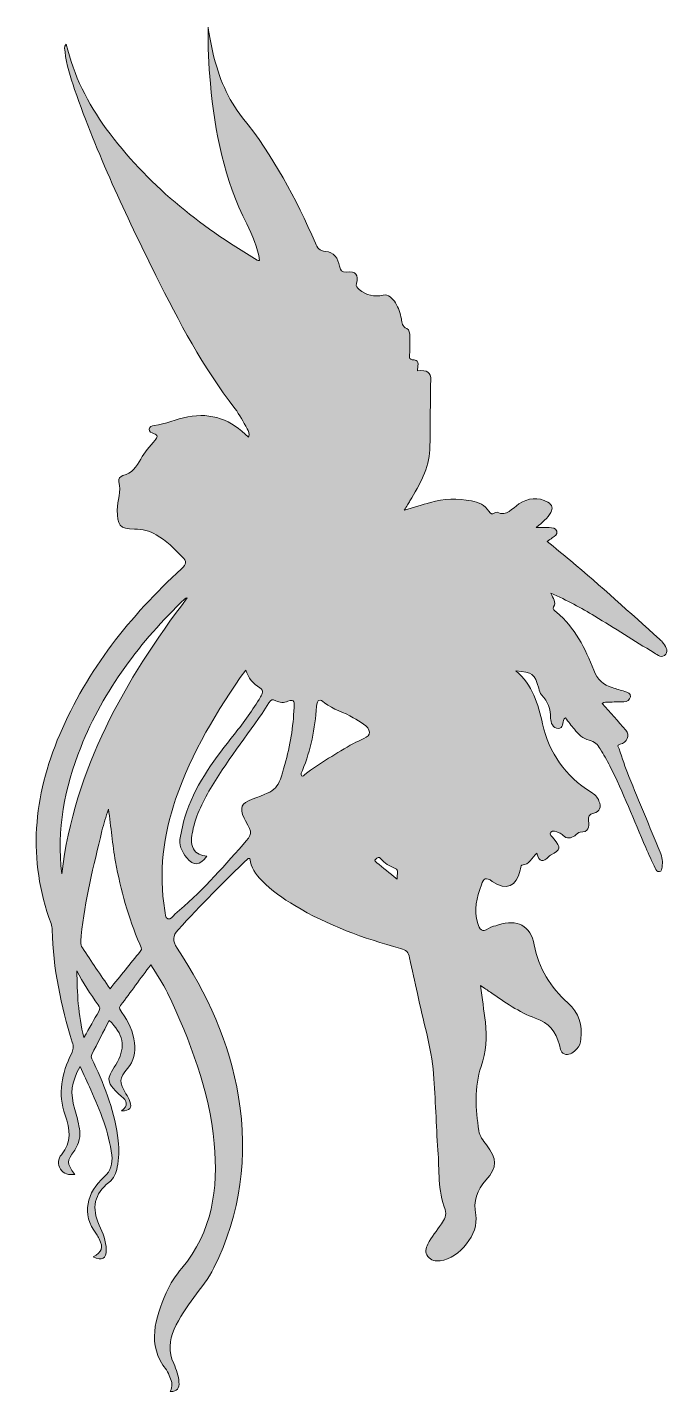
# Model space of a CAD drawing. Header units: inches. Extents: x 13 to 3566, y -2567 to -26.
# Drawn here: x 1698.2 to 1919.3, y -1525.1 to -1055 of the extents above; entities that cross this region are included whole.
import ezdxf

# ---------------------------------------------------------------- set-up
doc = ezdxf.new("R2010")
doc.units = ezdxf.units.IN
doc.header["$MEASUREMENT"] = 0
doc.layers.add('Layer 1', color=7, linetype='Continuous')

# ---------------------------------------------------------------- blocks, each defined once
blk = doc.blocks.new('block 18')
at = {"layer": 'Layer 1', "true_color": 0xffffff}
h = blk.add_hatch(color=7, dxfattribs=at)
h.dxf.hatch_style = 2
edge = h.paths.add_edge_path()
edge.add_spline(control_points=[(1720.92, -1478.66), (1724.12, -1476.87), (1724.54, -1475.57), (1723.03, -1472.47), (1722.75, -1471.88), (1722.45, -1471.28), (1722.06, -1470.77), (1716.68, -1463.82), (1718.85, -1456.45), (1724.76, -1451.1), (1727.18, -1448.91), (1727.7, -1446.53), (1727.36, -1443.62), (1726.44, -1435.62), (1723.27, -1428.34), (1720.13, -1421.06), (1719, -1418.41), (1717.7, -1415.84), (1716.42, -1413.1), (1713.3, -1418.96), (1712.98, -1421.86), (1714.63, -1427.86), (1715.23, -1430.02), (1715.81, -1432.18), (1716.22, -1434.38), (1716.71, -1437.05), (1716.17, -1439.57), (1714.6, -1441.84), (1711.72, -1446), (1711.72, -1446.01), (1714.6, -1450.27), (1712.57, -1450.44), (1710.8, -1450.18), (1709.66, -1448.43), (1708.55, -1446.73), (1708.85, -1444.84), (1710.01, -1443.44), (1713.6, -1439.11), (1713.05, -1434.63), (1711.29, -1429.78), (1708.64, -1422.46), (1710.15, -1415.42), (1713.45, -1408.67), (1714.12, -1407.29), (1714.22, -1406.17), (1713.77, -1404.72), (1709.85, -1392.1), (1707.13, -1379.27), (1706.87, -1365.99), (1706.85, -1365.27), (1706.71, -1364.51), (1706.45, -1363.82), (1698.24, -1341.68), (1700.35, -1319.97), (1709.43, -1298.67), (1718.93, -1276.37), (1733.66, -1257.84), (1751.41, -1241.59), (1753.16, -1239.99), (1753.33, -1239.03), (1751.68, -1237.41), (1748.88, -1234.66), (1746.17, -1231.83), (1742.71, -1229.87), (1740.39, -1228.56), (1737.94, -1227.85), (1735.24, -1227.88), (1730.06, -1227.94), (1729.26, -1226.44), (1729.25, -1221.32), (1729.25, -1218.04), (1730.72, -1214.89), (1729.84, -1211.59), (1729.55, -1210.51), (1730.26, -1209.75), (1731.23, -1209.48), (1734.29, -1208.63), (1735.89, -1206.46), (1737.33, -1203.77), (1738.6, -1201.42), (1740.51, -1199.4), (1742.23, -1197.31), (1743.11, -1196.24), (1743.45, -1195.5), (1741.79, -1194.97), (1741.07, -1194.74), (1740.27, -1194.34), (1740.3, -1193.49), (1740.33, -1192.6), (1741.27, -1192.33), (1741.95, -1192.24), (1745.96, -1191.75), (1749.62, -1189.97), (1753.55, -1189.22), (1761.75, -1187.64), (1768.62, -1190.21), (1774.47, -1196.25), (1775.08, -1195), (1774.49, -1194.09), (1774.04, -1193.29), (1772.7, -1190.94), (1771.47, -1188.49), (1769.82, -1186.37), (1758.82, -1172.2), (1750.52, -1156.44), (1742.57, -1140.48), (1732.16, -1119.6), (1722.24, -1098.5), (1714.56, -1076.43), (1713.09, -1072.2), (1711.69, -1067.94), (1711.25, -1063.44), (1711.18, -1062.66), (1710.76, -1061.82), (1711.66, -1060.85), (1714.27, -1071.64), (1719.08, -1081.22), (1725.49, -1089.98), (1739.41, -1108.98), (1757.39, -1123.35), (1777.52, -1135.24), (1777.66, -1135.32), (1777.87, -1135.29), (1778.34, -1135.36), (1777.55, -1130.84), (1775.92, -1126.69), (1773.9, -1122.77), (1766.07, -1107.55), (1762.94, -1091.13), (1761.34, -1074.32), (1760.73, -1067.91), (1760.53, -1061.47), (1760.54, -1055), (1761.14, -1058.07), (1761.65, -1061.16), (1762.35, -1064.21), (1764.21, -1072.22), (1767.31, -1079.72), (1772.47, -1086.15), (1783.03, -1099.29), (1790.84, -1114), (1797.56, -1129.34), (1798.27, -1130.97), (1798.89, -1132.07), (1801.03, -1132.22), (1803.88, -1132.42), (1805.38, -1134.66), (1805.9, -1137.29), (1806.21, -1138.84), (1806.57, -1139.48), (1808.35, -1139.34), (1811.58, -1139.09), (1812.37, -1140.1), (1811.72, -1143.3), (1811.49, -1144.39), (1811.86, -1144.59), (1812.67, -1145.29), (1815.17, -1147.44), (1817.69, -1147.95), (1820.89, -1147.28), (1822.69, -1146.91), (1824.13, -1148.43), (1825.17, -1149.97), (1826.28, -1151.64), (1826.84, -1153.52), (1827.19, -1155.45), (1827.44, -1156.8), (1827.41, -1158.09), (1829.07, -1158.79), (1829.95, -1159.17), (1830.07, -1160.54), (1830.1, -1161.57), (1830.14, -1163.43), (1830.11, -1165.3), (1830.05, -1167.16), (1830.01, -1168.37), (1829.35, -1169.46), (1831.63, -1169.63), (1833.64, -1169.78), (1832.68, -1171.98), (1832.75, -1173.35), (1836.11, -1173.05), (1837.41, -1173.69), (1837.32, -1176.69), (1837.06, -1184.64), (1837.24, -1192.6), (1836.97, -1200.53), (1836.75, -1206.96), (1833.44, -1212.64), (1830.15, -1218.11), (1829.59, -1219.04), (1829.02, -1219.97), (1828.17, -1221.37), (1831.52, -1220.39), (1834.34, -1219.53), (1837.18, -1218.72), (1841.84, -1217.4), (1846.55, -1217.29), (1851.31, -1218.2), (1853.79, -1218.68), (1855.99, -1219.49), (1857.36, -1221.77), (1857.86, -1222.61), (1858.43, -1223.02), (1859.36, -1222.34), (1859.57, -1222.18), (1859.95, -1222.02), (1860.15, -1222.11), (1863.62, -1223.63), (1865.36, -1220.71), (1867.7, -1219.24), (1870.9, -1217.23), (1874.21, -1216.6), (1877.72, -1218.66), (1879.27, -1219.58), (1879.43, -1220.67), (1878.68, -1222.15), (1877.63, -1224.2), (1875.78, -1225.49), (1873.68, -1227.37), (1875.49, -1227.37), (1876.82, -1227.34), (1878.14, -1227.39), (1879.17, -1227.42), (1880.4, -1227.49), (1880.78, -1228.58), (1881.19, -1229.79), (1879.97, -1230.31), (1879.21, -1230.93), (1878.7, -1231.34), (1878.14, -1231.67), (1877.44, -1232.16), (1880.18, -1234.39), (1882.86, -1236.52), (1885.48, -1238.73), (1895.89, -1247.53), (1906, -1256.67), (1916.11, -1265.82), (1916.45, -1266.13), (1916.86, -1266.4), (1917.13, -1266.77), (1918.06, -1268.06), (1919.33, -1269.63), (1918.29, -1271.04), (1917.16, -1272.56), (1915.47, -1271.25), (1914.3, -1270.54), (1907.44, -1266.38), (1900.69, -1262.05), (1893.83, -1257.89), (1889.14, -1255.05), (1884.33, -1252.42), (1878.74, -1250), (1879.45, -1251.82), (1880.69, -1253.07), (1879.61, -1254.71), (1879.15, -1255.41), (1880.08, -1256.07), (1880.62, -1256.51), (1887.11, -1261.78), (1890.47, -1269.11), (1893.5, -1276.54), (1894.8, -1279.73), (1896.77, -1281.57), (1899.88, -1282.51), (1901.31, -1282.94), (1902.74, -1283.38), (1904.15, -1283.85), (1905.1, -1284.16), (1906.39, -1284.36), (1906.13, -1285.72), (1905.92, -1286.77), (1904.94, -1287.38), (1903.82, -1287.42), (1902.05, -1287.49), (1900.27, -1287.44), (1898.5, -1287.49), (1897.88, -1287.51), (1897.2, -1287.25), (1896.42, -1288), (1899.13, -1291.04), (1901.87, -1294.05), (1904.54, -1297.12), (1906.03, -1298.83), (1904.94, -1301.66), (1902.64, -1302.04), (1901.19, -1302.28), (1902.04, -1303.11), (1902.2, -1303.6), (1903.28, -1306.78), (1904.32, -1309.97), (1905.58, -1313.08), (1909.13, -1321.8), (1912.74, -1330.5), (1916.42, -1339.18), (1917.14, -1340.9), (1917.31, -1342.57), (1917.03, -1344.36), (1916.93, -1344.99), (1916.9, -1345.78), (1916.12, -1345.9), (1915.37, -1346.03), (1914.97, -1345.31), (1914.7, -1344.75), (1913.57, -1342.4), (1912.44, -1340.04), (1911.42, -1337.64), (1907.38, -1328.21), (1903.61, -1318.67), (1899.02, -1309.48), (1898.02, -1307.48), (1896.87, -1305.55), (1895.73, -1303.63), (1894.86, -1302.16), (1893.78, -1301.07), (1891.92, -1300.65), (1889.77, -1300.16), (1888.23, -1298.52), (1886.83, -1296.88), (1885.74, -1295.61), (1884.76, -1294.25), (1883.74, -1292.93), (1883.52, -1293.09), (1883.33, -1293.17), (1883.27, -1293.3), (1882.74, -1294.52), (1882.94, -1296.6), (1881.26, -1296.6), (1879.43, -1296.61), (1878.64, -1294.49), (1878.63, -1293.1), (1878.6, -1289.92), (1877.8, -1287.28), (1875.47, -1285.05), (1874.93, -1284.53), (1874.79, -1283.54), (1874.55, -1282.74), (1873.01, -1277.71), (1872.48, -1277.28), (1866.62, -1276.67), (1872.4, -1281.61), (1874.27, -1288.11), (1875.84, -1294.99), (1878.14, -1305.02), (1883.66, -1313.08), (1892.58, -1318.53), (1893.84, -1319.3), (1894.74, -1320.23), (1895.3, -1321.58), (1896.17, -1323.64), (1895.57, -1325.24), (1893.48, -1325.73), (1891.75, -1326.13), (1891.52, -1326.86), (1891.71, -1328.4), (1891.96, -1330.5), (1891.74, -1332.4), (1888.78, -1332.3), (1888.19, -1332.28), (1887.59, -1333.11), (1886.97, -1333.52), (1885.6, -1334.44), (1884.25, -1334.7), (1882.9, -1333.44), (1882.5, -1333.07), (1882.03, -1332.72), (1881.53, -1332.52), (1880.59, -1332.14), (1879.36, -1331.45), (1878.66, -1332.28), (1877.95, -1333.13), (1879.19, -1333.88), (1879.71, -1334.57), (1882.29, -1337.93), (1882.27, -1338.13), (1878.63, -1340.2), (1878.39, -1340.34), (1878.17, -1340.53), (1877.99, -1340.73), (1876.1, -1342.88), (1874.7, -1342.65), (1873.88, -1339.55), (1872.12, -1341.12), (1871.34, -1343.51), (1868.75, -1343.67), (1868.17, -1343.71), (1868.33, -1344.81), (1868.17, -1345.42), (1866.72, -1351.15), (1863.45, -1352.59), (1858.52, -1349.27), (1856.28, -1347.76), (1855.59, -1348.16), (1854.78, -1350.47), (1853.24, -1354.84), (1851.88, -1359.17), (1853.52, -1363.81), (1854.18, -1365.65), (1854.91, -1367.1), (1857.25, -1365.45), (1858.19, -1364.78), (1859.52, -1364.66), (1860.67, -1364.28), (1867.1, -1362.11), (1871.7, -1364.49), (1872.98, -1371.15), (1874.53, -1379.22), (1878.59, -1385.76), (1884.55, -1391.1), (1888.45, -1394.6), (1889.63, -1398.72), (1889.05, -1403.66), (1888.9, -1404.91), (1888.57, -1406.07), (1887.67, -1406.95), (1886.61, -1408.01), (1885.45, -1409.15), (1883.82, -1408.88), (1882.12, -1408.59), (1881.95, -1406.96), (1881.63, -1405.63), (1880.54, -1401.03), (1878.1, -1397.98), (1873.35, -1396.37), (1867.68, -1394.45), (1862.83, -1390.78), (1857.87, -1387.45), (1856.87, -1386.78), (1855.88, -1386.11), (1854.45, -1385.15), (1855.06, -1389.65), (1855.63, -1393.72), (1856.14, -1397.79), (1856.78, -1402.97), (1856.29, -1408.04), (1854.68, -1413), (1852.31, -1420.31), (1852.75, -1427.74), (1853.88, -1435.17), (1854.17, -1437.06), (1855.32, -1438.56), (1856.49, -1440.05), (1860.26, -1444.88), (1860.28, -1447.65), (1856.35, -1452.18), (1853.29, -1455.71), (1851.9, -1459.43), (1852.81, -1464.25), (1854.02, -1470.69), (1847.23, -1479.12), (1840.61, -1479.99), (1838.93, -1480.21), (1837.4, -1479.87), (1836.32, -1478.51), (1835.23, -1477.15), (1835.67, -1475.68), (1836.33, -1474.29), (1837.53, -1471.73), (1839.42, -1469.63), (1840.98, -1467.31), (1842, -1465.81), (1842.97, -1464.18), (1842.25, -1462.36), (1839.66, -1455.74), (1840.29, -1448.74), (1839.78, -1441.9), (1839.12, -1433.15), (1838.97, -1424.36), (1838.29, -1415.62), (1837.55, -1406.19), (1834.53, -1397.18), (1832.71, -1387.94), (1831.9, -1383.83), (1830.8, -1379.76), (1830.04, -1375.64), (1829.68, -1373.69), (1828.74, -1372.92), (1826.89, -1372.41), (1814.17, -1368.92), (1801.84, -1364.41), (1790.45, -1357.63), (1786.35, -1355.19), (1782.44, -1352.47), (1779.11, -1349.02), (1777.01, -1346.85), (1775.26, -1344.48), (1774.97, -1341.39), (1774.69, -1341.39), (1774.45, -1341.31), (1774.36, -1341.4), (1766.06, -1349.33), (1757.93, -1357.44), (1750.25, -1365.98), (1748.32, -1368.13), (1748.22, -1369.7), (1749.88, -1372.23), (1760.2, -1387.97), (1768.03, -1404.82), (1771.08, -1423.57), (1774.42, -1444.06), (1771.78, -1463.73), (1762.56, -1482.43), (1760.73, -1486.14), (1758.09, -1489.3), (1755.67, -1492.61), (1753.13, -1496.08), (1750.61, -1499.55), (1748.89, -1503.53), (1747.18, -1507.47), (1746.8, -1511.39), (1748.7, -1515.43), (1749.65, -1517.44), (1750.39, -1519.59), (1750.53, -1521.85), (1750.66, -1523.8), (1750, -1525.1), (1747.52, -1525), (1748.48, -1523.24), (1748.12, -1521.67), (1747.41, -1520.14), (1747.02, -1519.29), (1746.75, -1518.34), (1746.19, -1517.62), (1739.28, -1508.75), (1742.36, -1499.86), (1746.13, -1491), (1747.45, -1487.9), (1749.41, -1485.11), (1751.55, -1482.53), (1762.01, -1469.93), (1764.11, -1455.2), (1762.67, -1439.56), (1760.97, -1421.16), (1754.38, -1404.23), (1746.62, -1387.7), (1745.09, -1384.44), (1742.91, -1381.48), (1740.8, -1378), (1737.25, -1382.79), (1733.86, -1387.41), (1730.41, -1391.99), (1729.59, -1393.06), (1730.36, -1393.68), (1730.86, -1394.42), (1733.03, -1397.62), (1734.78, -1401.01), (1735.24, -1404.9), (1735.62, -1408.17), (1735.08, -1411.15), (1732.79, -1413.76), (1729.87, -1417.09), (1729.89, -1418.53), (1732.24, -1422.42), (1732.77, -1423.29), (1733.29, -1424.2), (1733.62, -1425.16), (1734.39, -1427.42), (1733.76, -1428.17), (1730.71, -1428.38), (1733.47, -1426.51), (1732.34, -1424.74), (1730.77, -1423.36), (1724.13, -1417.49), (1726.2, -1417.1), (1729.33, -1411.44), (1732.18, -1406.29), (1731.33, -1401.69), (1726.48, -1397.2), (1724.45, -1401.15), (1722.45, -1405.02), (1720.48, -1408.9), (1719.92, -1410.01), (1720.73, -1410.88), (1721.15, -1411.77), (1725.17, -1420.34), (1728.55, -1429.09), (1729.6, -1438.6), (1729.94, -1441.69), (1729.89, -1444.76), (1729.24, -1447.79), (1728.81, -1449.79), (1728.2, -1451.65), (1726.37, -1453.03), (1721.42, -1456.75), (1720.28, -1461.97), (1723.04, -1467.68), (1724.35, -1470.4), (1725.44, -1473.17), (1725.46, -1476.22), (1725.49, -1479.29), (1724.11, -1480.06), (1720.92, -1478.66)], knot_values=[0, 0, 0, 0, 1, 1, 1, 2, 2, 2, 3, 3, 3, 4, 4, 4, 5, 5, 5, 6, 6, 6, 7, 7, 7, 8, 8, 8, 9, 9, 9, 10, 10, 10, 11, 11, 11, 12, 12, 12, 13, 13, 13, 14, 14, 14, 15, 15, 15, 16, 16, 16, 17, 17, 17, 18, 18, 18, 19, 19, 19, 20, 20, 20, 21, 21, 21, 22, 22, 22, 23, 23, 23, 24, 24, 24, 25, 25, 25, 26, 26, 26, 27, 27, 27, 28, 28, 28, 29, 29, 29, 30, 30, 30, 31, 31, 31, 32, 32, 32, 33, 33, 33, 34, 34, 34, 35, 35, 35, 36, 36, 36, 37, 37, 37, 38, 38, 38, 39, 39, 39, 40, 40, 40, 41, 41, 41, 42, 42, 42, 43, 43, 43, 44, 44, 44, 45, 45, 45, 46, 46, 46, 47, 47, 47, 48, 48, 48, 49, 49, 49, 50, 50, 50, 51, 51, 51, 52, 52, 52, 53, 53, 53, 54, 54, 54, 55, 55, 55, 56, 56, 56, 57, 57, 57, 58, 58, 58, 59, 59, 59, 60, 60, 60, 61, 61, 61, 62, 62, 62, 63, 63, 63, 64, 64, 64, 65, 65, 65, 66, 66, 66, 67, 67, 67, 68, 68, 68, 69, 69, 69, 70, 70, 70, 71, 71, 71, 72, 72, 72, 73, 73, 73, 74, 74, 74, 75, 75, 75, 76, 76, 76, 77, 77, 77, 78, 78, 78, 79, 79, 79, 80, 80, 80, 81, 81, 81, 82, 82, 82, 83, 83, 83, 84, 84, 84, 85, 85, 85, 86, 86, 86, 87, 87, 87, 88, 88, 88, 89, 89, 89, 90, 90, 90, 91, 91, 91, 92, 92, 92, 93, 93, 93, 94, 94, 94, 95, 95, 95, 96, 96, 96, 97, 97, 97, 98, 98, 98, 99, 99, 99, 100, 100, 100, 101, 101, 101, 102, 102, 102, 103, 103, 103, 104, 104, 104, 105, 105, 105, 106, 106, 106, 107, 107, 107, 108, 108, 108, 109, 109, 109, 110, 110, 110, 111, 111, 111, 112, 112, 112, 113, 113, 113, 114, 114, 114, 115, 115, 115, 116, 116, 116, 117, 117, 117, 118, 118, 118, 119, 119, 119, 120, 120, 120, 121, 121, 121, 122, 122, 122, 123, 123, 123, 124, 124, 124, 125, 125, 125, 126, 126, 126, 127, 127, 127, 128, 128, 128, 129, 129, 129, 130, 130, 130, 131, 131, 131, 132, 132, 132, 133, 133, 133, 134, 134, 134, 135, 135, 135, 136, 136, 136, 137, 137, 137, 138, 138, 138, 139, 139, 139, 140, 140, 140, 141, 141, 141, 142, 142, 142, 143, 143, 143, 144, 144, 144, 145, 145, 145, 146, 146, 146, 147, 147, 147, 148, 148, 148, 149, 149, 149, 150, 150, 150, 151, 151, 151, 152, 152, 152, 153, 153, 153, 154, 154, 154, 155, 155, 155, 156, 156, 156, 157, 157, 157, 158, 158, 158, 159, 159, 159, 160, 160, 160, 161, 161, 161, 162, 162, 162, 163, 163, 163, 164, 164, 164, 165, 165, 165, 166, 166, 166, 167, 167, 167, 168, 168, 168, 169, 169, 169, 170, 170, 170, 171, 171, 171, 172, 172, 172, 173, 173, 173, 174, 174, 174, 175, 175, 175, 176, 176, 176, 177, 177, 177, 178, 178, 178, 179, 179, 179, 180, 180, 180, 181, 181, 181, 182, 182, 182, 183, 183, 183, 184, 184, 184, 185, 185, 185, 186, 186, 186, 187, 187, 187, 188, 188, 188, 189, 189, 189, 190, 190, 190, 191, 191, 191, 192, 192, 192, 193, 193, 193, 194, 194, 194, 195, 195, 195, 196, 196, 196, 197, 197, 197, 197], degree=3, periodic=1)
edge = h.paths.add_edge_path()
edge.add_spline(control_points=[(1773.53, -1276.45), (1763.53, -1290.44), (1754.92, -1304.86), (1749.38, -1320.94), (1745.09, -1333.41), (1743.47, -1346.16), (1745.66, -1359.26), (1745.84, -1360.31), (1745.66, -1361.84), (1746.73, -1362.22), (1747.66, -1362.55), (1748.4, -1361.26), (1749.15, -1360.62), (1757.71, -1353.33), (1765.25, -1345.04), (1772.6, -1336.58), (1775.9, -1332.79), (1775.93, -1332.81), (1773.5, -1328.46), (1773.32, -1328.14), (1773.14, -1327.8), (1772.99, -1327.46), (1771.34, -1323.85), (1771.99, -1322.33), (1775.76, -1320.95), (1784.61, -1317.69), (1784.54, -1317.67), (1787.04, -1308.96), (1788.88, -1302.55), (1789.87, -1296.03), (1790.22, -1289.39), (1790.3, -1287.99), (1790.7, -1286.14), (1788.04, -1287.23), (1786.74, -1287.76), (1785.2, -1287.75), (1783.96, -1287.02), (1782.73, -1286.31), (1782.19, -1286.73), (1781.54, -1287.75), (1775.32, -1297.51), (1767.87, -1306.42), (1761.94, -1316.37), (1759.01, -1321.28), (1756.34, -1326.31), (1755.25, -1331.99), (1754.86, -1333.99), (1754.52, -1336.03), (1755.53, -1338.02), (1756.47, -1339.85), (1758.26, -1340.27), (1760.17, -1340.61), (1757.66, -1343.89), (1755.57, -1343.98), (1753.23, -1341.14), (1751.46, -1338.99), (1750.35, -1336.72), (1751.02, -1333.71), (1751.66, -1330.79), (1752.21, -1327.87), (1753.23, -1325.05), (1756.83, -1315.05), (1763.08, -1306.69), (1769.65, -1298.52), (1772.92, -1294.45), (1775.98, -1290.22), (1778.63, -1285.72), (1779.24, -1284.69), (1779.91, -1283.54), (1778.37, -1282.59), (1776.09, -1281.17), (1774.4, -1279.24), (1773.53, -1276.45)], knot_values=[0, 0, 0, 0, 1, 1, 1, 2, 2, 2, 3, 3, 3, 4, 4, 4, 5, 5, 5, 6, 6, 6, 7, 7, 7, 8, 8, 8, 9, 9, 9, 10, 10, 10, 11, 11, 11, 12, 12, 12, 13, 13, 13, 14, 14, 14, 15, 15, 15, 16, 16, 16, 17, 17, 17, 18, 18, 18, 19, 19, 19, 20, 20, 20, 21, 21, 21, 22, 22, 22, 23, 23, 23, 24, 24, 24, 24], degree=3, periodic=1)
edge = h.paths.add_edge_path()
edge.add_spline(control_points=[(1726.76, -1386.28), (1730.39, -1381.79), (1733.76, -1377.57), (1737.19, -1373.41), (1738.01, -1372.41), (1737.38, -1371.68), (1737.02, -1370.87), (1733.02, -1361.78), (1730.46, -1352.27), (1728.67, -1342.52), (1727.58, -1336.54), (1727.13, -1330.49), (1726.23, -1324.44), (1725.33, -1326.92), (1724.6, -1329.4), (1723.99, -1331.91), (1721.12, -1343.87), (1718, -1355.78), (1716.85, -1368.07), (1716.72, -1369.46), (1716.44, -1370.97), (1717.24, -1372.18), (1720.29, -1376.84), (1723.46, -1381.42), (1726.76, -1386.28)], knot_values=[0, 0, 0, 0, 1, 1, 1, 2, 2, 2, 3, 3, 3, 4, 4, 4, 5, 5, 5, 6, 6, 6, 7, 7, 7, 8, 8, 8, 8], degree=3, periodic=1)
edge = h.paths.add_edge_path()
edge.add_spline(control_points=[(1710.13, -1346.64), (1714.53, -1310.4), (1731.8, -1280.04), (1753.35, -1251.61), (1752.96, -1251.65), (1752.71, -1251.76), (1752.53, -1251.93), (1737.22, -1266.63), (1724.58, -1283.22), (1716.67, -1303.09), (1711.12, -1317.05), (1708.26, -1331.47), (1710.13, -1346.64)], knot_values=[0, 0, 0, 0, 1, 1, 1, 2, 2, 2, 3, 3, 3, 4, 4, 4, 4], degree=3, periodic=1)
edge = h.paths.add_edge_path()
edge.add_spline(control_points=[(1792.72, -1312.9), (1793.28, -1313.15), (1793.57, -1312.69), (1793.9, -1312.43), (1799.17, -1308.38), (1804.95, -1305.14), (1810.65, -1301.75), (1812.66, -1300.55), (1816.36, -1299.78), (1816.22, -1297.91), (1816.05, -1295.69), (1812.82, -1294.28), (1810.6, -1292.89), (1807.44, -1290.92), (1803.65, -1290.17), (1800.72, -1287.74), (1799.03, -1286.34), (1798.17, -1286.45), (1797.98, -1289.03), (1797.43, -1296.6), (1795.97, -1304), (1793.1, -1311.07), (1792.86, -1311.65), (1792.39, -1312.2), (1792.72, -1312.9)], knot_values=[0, 0, 0, 0, 1, 1, 1, 2, 2, 2, 3, 3, 3, 4, 4, 4, 5, 5, 5, 6, 6, 6, 7, 7, 7, 8, 8, 8, 8], degree=3, periodic=1)
edge = h.paths.add_edge_path()
edge.add_spline(control_points=[(1715.31, -1380.07), (1715.5, -1387.66), (1715.68, -1395.17), (1717.78, -1403.09), (1719.72, -1399.67), (1721.28, -1396.84), (1722.92, -1394.05), (1723.44, -1393.17), (1723.24, -1392.55), (1722.69, -1391.79), (1719.98, -1388.05), (1717.45, -1384.2), (1715.31, -1380.07)], knot_values=[0, 0, 0, 0, 1, 1, 1, 2, 2, 2, 3, 3, 3, 4, 4, 4, 4], degree=3, periodic=1)
edge = h.paths.add_edge_path()
edge.add_spline(control_points=[(1825.73, -1348.45), (1825.54, -1346.71), (1826.47, -1345.4), (1825.05, -1344.78), (1823.15, -1343.96), (1821.34, -1343.11), (1820.03, -1341.42), (1819.48, -1340.71), (1818.84, -1341.12), (1818.34, -1341.56), (1817.65, -1342.18), (1818.31, -1342.52), (1818.7, -1342.83), (1820.85, -1344.57), (1823.01, -1346.28), (1825.73, -1348.45)], knot_values=[0, 0, 0, 0, 1, 1, 1, 2, 2, 2, 3, 3, 3, 4, 4, 4, 5, 5, 5, 5], degree=3, periodic=1)
at = {"layer": 'Layer 1', "lineweight": 0}
for points, knots in [([(1720.92, -1478.66), (1724.12, -1476.87), (1724.54, -1475.57), (1723.03, -1472.47), (1722.75, -1471.88), (1722.45, -1471.28), (1722.06, -1470.77), (1716.68, -1463.82), (1718.85, -1456.45), (1724.76, -1451.1), (1727.18, -1448.91), (1727.7, -1446.53), (1727.36, -1443.62), (1726.44, -1435.62), (1723.27, -1428.34), (1720.13, -1421.06), (1719, -1418.41), (1717.7, -1415.84), (1716.42, -1413.1), (1713.3, -1418.96), (1712.98, -1421.86), (1714.63, -1427.86), (1715.23, -1430.02), (1715.81, -1432.18), (1716.22, -1434.38), (1716.71, -1437.05), (1716.17, -1439.57), (1714.6, -1441.84), (1711.72, -1446), (1711.72, -1446.01), (1714.6, -1450.27), (1712.57, -1450.44), (1710.8, -1450.18), (1709.66, -1448.43), (1708.55, -1446.73), (1708.85, -1444.84), (1710.01, -1443.44), (1713.6, -1439.11), (1713.05, -1434.63), (1711.29, -1429.78), (1708.64, -1422.46), (1710.15, -1415.42), (1713.45, -1408.67), (1714.12, -1407.29), (1714.22, -1406.17), (1713.77, -1404.72), (1709.85, -1392.1), (1707.13, -1379.27), (1706.87, -1365.99), (1706.85, -1365.27), (1706.71, -1364.51), (1706.45, -1363.82), (1698.24, -1341.68), (1700.35, -1319.97), (1709.43, -1298.67), (1718.93, -1276.37), (1733.66, -1257.84), (1751.41, -1241.59), (1753.16, -1239.99), (1753.33, -1239.03), (1751.68, -1237.41), (1748.88, -1234.66), (1746.17, -1231.83), (1742.71, -1229.87), (1740.39, -1228.56), (1737.94, -1227.85), (1735.24, -1227.88), (1730.06, -1227.94), (1729.26, -1226.44), (1729.25, -1221.32), (1729.25, -1218.04), (1730.72, -1214.89), (1729.84, -1211.59), (1729.55, -1210.51), (1730.26, -1209.75), (1731.23, -1209.48), (1734.29, -1208.63), (1735.89, -1206.46), (1737.33, -1203.77), (1738.6, -1201.42), (1740.51, -1199.4), (1742.23, -1197.31), (1743.11, -1196.24), (1743.45, -1195.5), (1741.79, -1194.97), (1741.07, -1194.74), (1740.27, -1194.34), (1740.3, -1193.49), (1740.33, -1192.6), (1741.27, -1192.33), (1741.95, -1192.24), (1745.96, -1191.75), (1749.62, -1189.97), (1753.55, -1189.22), (1761.75, -1187.64), (1768.62, -1190.21), (1774.47, -1196.25), (1775.08, -1195), (1774.49, -1194.09), (1774.04, -1193.29), (1772.7, -1190.94), (1771.47, -1188.49), (1769.82, -1186.37), (1758.82, -1172.2), (1750.52, -1156.44), (1742.57, -1140.48), (1732.16, -1119.6), (1722.24, -1098.5), (1714.56, -1076.43), (1713.09, -1072.2), (1711.69, -1067.94), (1711.25, -1063.44), (1711.18, -1062.66), (1710.76, -1061.82), (1711.66, -1060.85), (1714.27, -1071.64), (1719.08, -1081.22), (1725.49, -1089.98), (1739.41, -1108.98), (1757.39, -1123.35), (1777.52, -1135.24), (1777.66, -1135.32), (1777.87, -1135.29), (1778.34, -1135.36), (1777.55, -1130.84), (1775.92, -1126.69), (1773.9, -1122.77), (1766.07, -1107.55), (1762.94, -1091.13), (1761.34, -1074.32), (1760.73, -1067.91), (1760.53, -1061.47), (1760.54, -1055), (1761.14, -1058.07), (1761.65, -1061.16), (1762.35, -1064.21), (1764.21, -1072.22), (1767.31, -1079.72), (1772.47, -1086.15), (1783.03, -1099.29), (1790.84, -1114), (1797.56, -1129.34), (1798.27, -1130.97), (1798.89, -1132.07), (1801.03, -1132.22), (1803.88, -1132.42), (1805.38, -1134.66), (1805.9, -1137.29), (1806.21, -1138.84), (1806.57, -1139.48), (1808.35, -1139.34), (1811.58, -1139.09), (1812.37, -1140.1), (1811.72, -1143.3), (1811.49, -1144.39), (1811.86, -1144.59), (1812.67, -1145.29), (1815.17, -1147.44), (1817.69, -1147.95), (1820.89, -1147.28), (1822.69, -1146.91), (1824.13, -1148.43), (1825.17, -1149.97), (1826.28, -1151.64), (1826.84, -1153.52), (1827.19, -1155.45), (1827.44, -1156.8), (1827.41, -1158.09), (1829.07, -1158.79), (1829.95, -1159.17), (1830.07, -1160.54), (1830.1, -1161.57), (1830.14, -1163.43), (1830.11, -1165.3), (1830.05, -1167.16), (1830.01, -1168.37), (1829.35, -1169.46), (1831.63, -1169.63), (1833.64, -1169.78), (1832.68, -1171.98), (1832.75, -1173.35), (1836.11, -1173.05), (1837.41, -1173.69), (1837.32, -1176.69), (1837.06, -1184.64), (1837.24, -1192.6), (1836.97, -1200.53), (1836.75, -1206.96), (1833.44, -1212.64), (1830.15, -1218.11), (1829.59, -1219.04), (1829.02, -1219.97), (1828.17, -1221.37), (1831.52, -1220.39), (1834.34, -1219.53), (1837.18, -1218.72), (1841.84, -1217.4), (1846.55, -1217.29), (1851.31, -1218.2), (1853.79, -1218.68), (1855.99, -1219.49), (1857.36, -1221.77), (1857.86, -1222.61), (1858.43, -1223.02), (1859.36, -1222.34), (1859.57, -1222.18), (1859.95, -1222.02), (1860.15, -1222.11), (1863.62, -1223.63), (1865.36, -1220.71), (1867.7, -1219.24), (1870.9, -1217.23), (1874.21, -1216.6), (1877.72, -1218.66), (1879.27, -1219.58), (1879.43, -1220.67), (1878.68, -1222.15), (1877.63, -1224.2), (1875.78, -1225.49), (1873.68, -1227.37), (1875.49, -1227.37), (1876.82, -1227.34), (1878.14, -1227.39), (1879.17, -1227.42), (1880.4, -1227.49), (1880.78, -1228.58), (1881.19, -1229.79), (1879.97, -1230.31), (1879.21, -1230.93), (1878.7, -1231.34), (1878.14, -1231.67), (1877.44, -1232.16), (1880.18, -1234.39), (1882.86, -1236.52), (1885.48, -1238.73), (1895.89, -1247.53), (1906, -1256.67), (1916.11, -1265.82), (1916.45, -1266.13), (1916.86, -1266.4), (1917.13, -1266.77), (1918.06, -1268.06), (1919.33, -1269.63), (1918.29, -1271.04), (1917.16, -1272.56), (1915.47, -1271.25), (1914.3, -1270.54), (1907.44, -1266.38), (1900.69, -1262.05), (1893.83, -1257.89), (1889.14, -1255.05), (1884.33, -1252.42), (1878.74, -1250), (1879.45, -1251.82), (1880.69, -1253.07), (1879.61, -1254.71), (1879.15, -1255.41), (1880.08, -1256.07), (1880.62, -1256.51), (1887.11, -1261.78), (1890.47, -1269.11), (1893.5, -1276.54), (1894.8, -1279.73), (1896.77, -1281.57), (1899.88, -1282.51), (1901.31, -1282.94), (1902.74, -1283.38), (1904.15, -1283.85), (1905.1, -1284.16), (1906.39, -1284.36), (1906.13, -1285.72), (1905.92, -1286.77), (1904.94, -1287.38), (1903.82, -1287.42), (1902.05, -1287.49), (1900.27, -1287.44), (1898.5, -1287.49), (1897.88, -1287.51), (1897.2, -1287.25), (1896.42, -1288), (1899.13, -1291.04), (1901.87, -1294.05), (1904.54, -1297.12), (1906.03, -1298.83), (1904.94, -1301.66), (1902.64, -1302.04), (1901.19, -1302.28), (1902.04, -1303.11), (1902.2, -1303.6), (1903.28, -1306.78), (1904.32, -1309.97), (1905.58, -1313.08), (1909.13, -1321.8), (1912.74, -1330.5), (1916.42, -1339.18), (1917.14, -1340.9), (1917.31, -1342.57), (1917.03, -1344.36), (1916.93, -1344.99), (1916.9, -1345.78), (1916.12, -1345.9), (1915.37, -1346.03), (1914.97, -1345.31), (1914.7, -1344.75), (1913.57, -1342.4), (1912.44, -1340.04), (1911.42, -1337.64), (1907.38, -1328.21), (1903.61, -1318.67), (1899.02, -1309.48), (1898.02, -1307.48), (1896.87, -1305.55), (1895.73, -1303.63), (1894.86, -1302.16), (1893.78, -1301.07), (1891.92, -1300.65), (1889.77, -1300.16), (1888.23, -1298.52), (1886.83, -1296.88), (1885.74, -1295.61), (1884.76, -1294.25), (1883.74, -1292.93), (1883.52, -1293.09), (1883.33, -1293.17), (1883.27, -1293.3), (1882.74, -1294.52), (1882.94, -1296.6), (1881.26, -1296.6), (1879.43, -1296.61), (1878.64, -1294.49), (1878.63, -1293.1), (1878.6, -1289.92), (1877.8, -1287.28), (1875.47, -1285.05), (1874.93, -1284.53), (1874.79, -1283.54), (1874.55, -1282.74), (1873.01, -1277.71), (1872.48, -1277.28), (1866.62, -1276.67), (1872.4, -1281.61), (1874.27, -1288.11), (1875.84, -1294.99), (1878.14, -1305.02), (1883.66, -1313.08), (1892.58, -1318.53), (1893.84, -1319.3), (1894.74, -1320.23), (1895.3, -1321.58), (1896.17, -1323.64), (1895.57, -1325.24), (1893.48, -1325.73), (1891.75, -1326.13), (1891.52, -1326.86), (1891.71, -1328.4), (1891.96, -1330.5), (1891.74, -1332.4), (1888.78, -1332.3), (1888.19, -1332.28), (1887.59, -1333.11), (1886.97, -1333.52), (1885.6, -1334.44), (1884.25, -1334.7), (1882.9, -1333.44), (1882.5, -1333.07), (1882.03, -1332.72), (1881.53, -1332.52), (1880.59, -1332.14), (1879.36, -1331.45), (1878.66, -1332.28), (1877.95, -1333.13), (1879.19, -1333.88), (1879.71, -1334.57), (1882.29, -1337.93), (1882.27, -1338.13), (1878.63, -1340.2), (1878.39, -1340.34), (1878.17, -1340.53), (1877.99, -1340.73), (1876.1, -1342.88), (1874.7, -1342.65), (1873.88, -1339.55), (1872.12, -1341.12), (1871.34, -1343.51), (1868.75, -1343.67), (1868.17, -1343.71), (1868.33, -1344.81), (1868.17, -1345.42), (1866.72, -1351.15), (1863.45, -1352.59), (1858.52, -1349.27), (1856.28, -1347.76), (1855.59, -1348.16), (1854.78, -1350.47), (1853.24, -1354.84), (1851.88, -1359.17), (1853.52, -1363.81), (1854.18, -1365.65), (1854.91, -1367.1), (1857.25, -1365.45), (1858.19, -1364.78), (1859.52, -1364.66), (1860.67, -1364.28), (1867.1, -1362.11), (1871.7, -1364.49), (1872.98, -1371.15), (1874.53, -1379.22), (1878.59, -1385.76), (1884.55, -1391.1), (1888.45, -1394.6), (1889.63, -1398.72), (1889.05, -1403.66), (1888.9, -1404.91), (1888.57, -1406.07), (1887.67, -1406.95), (1886.61, -1408.01), (1885.45, -1409.15), (1883.82, -1408.88), (1882.12, -1408.59), (1881.95, -1406.96), (1881.63, -1405.63), (1880.54, -1401.03), (1878.1, -1397.98), (1873.35, -1396.37), (1867.68, -1394.45), (1862.83, -1390.78), (1857.87, -1387.45), (1856.87, -1386.78), (1855.88, -1386.11), (1854.45, -1385.15), (1855.06, -1389.65), (1855.63, -1393.72), (1856.14, -1397.79), (1856.78, -1402.97), (1856.29, -1408.04), (1854.68, -1413), (1852.31, -1420.31), (1852.75, -1427.74), (1853.88, -1435.17), (1854.17, -1437.06), (1855.32, -1438.56), (1856.49, -1440.05), (1860.26, -1444.88), (1860.28, -1447.65), (1856.35, -1452.18), (1853.29, -1455.71), (1851.9, -1459.43), (1852.81, -1464.25), (1854.02, -1470.69), (1847.23, -1479.12), (1840.61, -1479.99), (1838.93, -1480.21), (1837.4, -1479.87), (1836.32, -1478.51), (1835.23, -1477.15), (1835.67, -1475.68), (1836.33, -1474.29), (1837.53, -1471.73), (1839.42, -1469.63), (1840.98, -1467.31), (1842, -1465.81), (1842.97, -1464.18), (1842.25, -1462.36), (1839.66, -1455.74), (1840.29, -1448.74), (1839.78, -1441.9), (1839.12, -1433.15), (1838.97, -1424.36), (1838.29, -1415.62), (1837.55, -1406.19), (1834.53, -1397.18), (1832.71, -1387.94), (1831.9, -1383.83), (1830.8, -1379.76), (1830.04, -1375.64), (1829.68, -1373.69), (1828.74, -1372.92), (1826.89, -1372.41), (1814.17, -1368.92), (1801.84, -1364.41), (1790.45, -1357.63), (1786.35, -1355.19), (1782.44, -1352.47), (1779.11, -1349.02), (1777.01, -1346.85), (1775.26, -1344.48), (1774.97, -1341.39), (1774.69, -1341.39), (1774.45, -1341.31), (1774.36, -1341.4), (1766.06, -1349.33), (1757.93, -1357.44), (1750.25, -1365.98), (1748.32, -1368.13), (1748.22, -1369.7), (1749.88, -1372.23), (1760.2, -1387.97), (1768.03, -1404.82), (1771.08, -1423.57), (1774.42, -1444.06), (1771.78, -1463.73), (1762.56, -1482.43), (1760.73, -1486.14), (1758.09, -1489.3), (1755.67, -1492.61), (1753.13, -1496.08), (1750.61, -1499.55), (1748.89, -1503.53), (1747.18, -1507.47), (1746.8, -1511.39), (1748.7, -1515.43), (1749.65, -1517.44), (1750.39, -1519.59), (1750.53, -1521.85), (1750.66, -1523.8), (1750, -1525.1), (1747.52, -1525), (1748.48, -1523.24), (1748.12, -1521.67), (1747.41, -1520.14), (1747.02, -1519.29), (1746.75, -1518.34), (1746.19, -1517.62), (1739.28, -1508.75), (1742.36, -1499.86), (1746.13, -1491), (1747.45, -1487.9), (1749.41, -1485.11), (1751.55, -1482.53), (1762.01, -1469.93), (1764.11, -1455.2), (1762.67, -1439.56), (1760.97, -1421.16), (1754.38, -1404.23), (1746.62, -1387.7), (1745.09, -1384.44), (1742.91, -1381.48), (1740.8, -1378), (1737.25, -1382.79), (1733.86, -1387.41), (1730.41, -1391.99), (1729.59, -1393.06), (1730.36, -1393.68), (1730.86, -1394.42), (1733.03, -1397.62), (1734.78, -1401.01), (1735.24, -1404.9), (1735.62, -1408.17), (1735.08, -1411.15), (1732.79, -1413.76), (1729.87, -1417.09), (1729.89, -1418.53), (1732.24, -1422.42), (1732.77, -1423.29), (1733.29, -1424.2), (1733.62, -1425.16), (1734.39, -1427.42), (1733.76, -1428.17), (1730.71, -1428.38), (1733.47, -1426.51), (1732.34, -1424.74), (1730.77, -1423.36), (1724.13, -1417.49), (1726.2, -1417.1), (1729.33, -1411.44), (1732.18, -1406.29), (1731.33, -1401.69), (1726.48, -1397.2), (1724.45, -1401.15), (1722.45, -1405.02), (1720.48, -1408.9), (1719.92, -1410.01), (1720.73, -1410.88), (1721.15, -1411.77), (1725.17, -1420.34), (1728.55, -1429.09), (1729.6, -1438.6), (1729.94, -1441.69), (1729.89, -1444.76), (1729.24, -1447.79), (1728.81, -1449.79), (1728.2, -1451.65), (1726.37, -1453.03), (1721.42, -1456.75), (1720.28, -1461.97), (1723.04, -1467.68), (1724.35, -1470.4), (1725.44, -1473.17), (1725.46, -1476.22), (1725.49, -1479.29), (1724.11, -1480.06), (1720.92, -1478.66)], [0, 0, 0, 0, 1, 1, 1, 2, 2, 2, 3, 3, 3, 4, 4, 4, 5, 5, 5, 6, 6, 6, 7, 7, 7, 8, 8, 8, 9, 9, 9, 10, 10, 10, 11, 11, 11, 12, 12, 12, 13, 13, 13, 14, 14, 14, 15, 15, 15, 16, 16, 16, 17, 17, 17, 18, 18, 18, 19, 19, 19, 20, 20, 20, 21, 21, 21, 22, 22, 22, 23, 23, 23, 24, 24, 24, 25, 25, 25, 26, 26, 26, 27, 27, 27, 28, 28, 28, 29, 29, 29, 30, 30, 30, 31, 31, 31, 32, 32, 32, 33, 33, 33, 34, 34, 34, 35, 35, 35, 36, 36, 36, 37, 37, 37, 38, 38, 38, 39, 39, 39, 40, 40, 40, 41, 41, 41, 42, 42, 42, 43, 43, 43, 44, 44, 44, 45, 45, 45, 46, 46, 46, 47, 47, 47, 48, 48, 48, 49, 49, 49, 50, 50, 50, 51, 51, 51, 52, 52, 52, 53, 53, 53, 54, 54, 54, 55, 55, 55, 56, 56, 56, 57, 57, 57, 58, 58, 58, 59, 59, 59, 60, 60, 60, 61, 61, 61, 62, 62, 62, 63, 63, 63, 64, 64, 64, 65, 65, 65, 66, 66, 66, 67, 67, 67, 68, 68, 68, 69, 69, 69, 70, 70, 70, 71, 71, 71, 72, 72, 72, 73, 73, 73, 74, 74, 74, 75, 75, 75, 76, 76, 76, 77, 77, 77, 78, 78, 78, 79, 79, 79, 80, 80, 80, 81, 81, 81, 82, 82, 82, 83, 83, 83, 84, 84, 84, 85, 85, 85, 86, 86, 86, 87, 87, 87, 88, 88, 88, 89, 89, 89, 90, 90, 90, 91, 91, 91, 92, 92, 92, 93, 93, 93, 94, 94, 94, 95, 95, 95, 96, 96, 96, 97, 97, 97, 98, 98, 98, 99, 99, 99, 100, 100, 100, 101, 101, 101, 102, 102, 102, 103, 103, 103, 104, 104, 104, 105, 105, 105, 106, 106, 106, 107, 107, 107, 108, 108, 108, 109, 109, 109, 110, 110, 110, 111, 111, 111, 112, 112, 112, 113, 113, 113, 114, 114, 114, 115, 115, 115, 116, 116, 116, 117, 117, 117, 118, 118, 118, 119, 119, 119, 120, 120, 120, 121, 121, 121, 122, 122, 122, 123, 123, 123, 124, 124, 124, 125, 125, 125, 126, 126, 126, 127, 127, 127, 128, 128, 128, 129, 129, 129, 130, 130, 130, 131, 131, 131, 132, 132, 132, 133, 133, 133, 134, 134, 134, 135, 135, 135, 136, 136, 136, 137, 137, 137, 138, 138, 138, 139, 139, 139, 140, 140, 140, 141, 141, 141, 142, 142, 142, 143, 143, 143, 144, 144, 144, 145, 145, 145, 146, 146, 146, 147, 147, 147, 148, 148, 148, 149, 149, 149, 150, 150, 150, 151, 151, 151, 152, 152, 152, 153, 153, 153, 154, 154, 154, 155, 155, 155, 156, 156, 156, 157, 157, 157, 158, 158, 158, 159, 159, 159, 160, 160, 160, 161, 161, 161, 162, 162, 162, 163, 163, 163, 164, 164, 164, 165, 165, 165, 166, 166, 166, 167, 167, 167, 168, 168, 168, 169, 169, 169, 170, 170, 170, 171, 171, 171, 172, 172, 172, 173, 173, 173, 174, 174, 174, 175, 175, 175, 176, 176, 176, 177, 177, 177, 178, 178, 178, 179, 179, 179, 180, 180, 180, 181, 181, 181, 182, 182, 182, 183, 183, 183, 184, 184, 184, 185, 185, 185, 186, 186, 186, 187, 187, 187, 188, 188, 188, 189, 189, 189, 190, 190, 190, 191, 191, 191, 192, 192, 192, 193, 193, 193, 194, 194, 194, 195, 195, 195, 196, 196, 196, 197, 197, 197, 197]), ([(1710.13, -1346.64), (1714.53, -1310.4), (1731.8, -1280.04), (1753.35, -1251.61), (1752.96, -1251.65), (1752.71, -1251.76), (1752.53, -1251.93), (1737.22, -1266.63), (1724.58, -1283.22), (1716.67, -1303.09), (1711.12, -1317.05), (1708.26, -1331.47), (1710.13, -1346.64)], [0, 0, 0, 0, 1, 1, 1, 2, 2, 2, 3, 3, 3, 4, 4, 4, 4]), ([(1773.53, -1276.45), (1763.53, -1290.44), (1754.92, -1304.86), (1749.38, -1320.94), (1745.09, -1333.41), (1743.47, -1346.16), (1745.66, -1359.26), (1745.84, -1360.31), (1745.66, -1361.84), (1746.73, -1362.22), (1747.66, -1362.55), (1748.4, -1361.26), (1749.15, -1360.62), (1757.71, -1353.33), (1765.25, -1345.04), (1772.6, -1336.58), (1775.9, -1332.79), (1775.93, -1332.81), (1773.5, -1328.46), (1773.32, -1328.14), (1773.14, -1327.8), (1772.99, -1327.46), (1771.34, -1323.85), (1771.99, -1322.33), (1775.76, -1320.95), (1784.61, -1317.69), (1784.54, -1317.67), (1787.04, -1308.96), (1788.88, -1302.55), (1789.87, -1296.03), (1790.22, -1289.39), (1790.3, -1287.99), (1790.7, -1286.14), (1788.04, -1287.23), (1786.74, -1287.76), (1785.2, -1287.75), (1783.96, -1287.02), (1782.73, -1286.31), (1782.19, -1286.73), (1781.54, -1287.75), (1775.32, -1297.51), (1767.87, -1306.42), (1761.94, -1316.37), (1759.01, -1321.28), (1756.34, -1326.31), (1755.25, -1331.99), (1754.86, -1333.99), (1754.52, -1336.03), (1755.53, -1338.02), (1756.47, -1339.85), (1758.26, -1340.27), (1760.17, -1340.61), (1757.66, -1343.89), (1755.57, -1343.98), (1753.23, -1341.14), (1751.46, -1338.99), (1750.35, -1336.72), (1751.02, -1333.71), (1751.66, -1330.79), (1752.21, -1327.87), (1753.23, -1325.05), (1756.83, -1315.05), (1763.08, -1306.69), (1769.65, -1298.52), (1772.92, -1294.45), (1775.98, -1290.22), (1778.63, -1285.72), (1779.24, -1284.69), (1779.91, -1283.54), (1778.37, -1282.59), (1776.09, -1281.17), (1774.4, -1279.24), (1773.53, -1276.45)], [0, 0, 0, 0, 1, 1, 1, 2, 2, 2, 3, 3, 3, 4, 4, 4, 5, 5, 5, 6, 6, 6, 7, 7, 7, 8, 8, 8, 9, 9, 9, 10, 10, 10, 11, 11, 11, 12, 12, 12, 13, 13, 13, 14, 14, 14, 15, 15, 15, 16, 16, 16, 17, 17, 17, 18, 18, 18, 19, 19, 19, 20, 20, 20, 21, 21, 21, 22, 22, 22, 23, 23, 23, 24, 24, 24, 24]), ([(1792.72, -1312.9), (1793.28, -1313.15), (1793.57, -1312.69), (1793.9, -1312.43), (1799.17, -1308.38), (1804.95, -1305.14), (1810.65, -1301.75), (1812.66, -1300.55), (1816.36, -1299.78), (1816.22, -1297.91), (1816.05, -1295.69), (1812.82, -1294.28), (1810.6, -1292.89), (1807.44, -1290.92), (1803.65, -1290.17), (1800.72, -1287.74), (1799.03, -1286.34), (1798.17, -1286.45), (1797.98, -1289.03), (1797.43, -1296.6), (1795.97, -1304), (1793.1, -1311.07), (1792.86, -1311.65), (1792.39, -1312.2), (1792.72, -1312.9)], [0, 0, 0, 0, 1, 1, 1, 2, 2, 2, 3, 3, 3, 4, 4, 4, 5, 5, 5, 6, 6, 6, 7, 7, 7, 8, 8, 8, 8]), ([(1726.76, -1386.28), (1730.39, -1381.79), (1733.76, -1377.57), (1737.19, -1373.41), (1738.01, -1372.41), (1737.38, -1371.68), (1737.02, -1370.87), (1733.02, -1361.78), (1730.46, -1352.27), (1728.67, -1342.52), (1727.58, -1336.54), (1727.13, -1330.49), (1726.23, -1324.44), (1725.33, -1326.92), (1724.6, -1329.4), (1723.99, -1331.91), (1721.12, -1343.87), (1718, -1355.78), (1716.85, -1368.07), (1716.72, -1369.46), (1716.44, -1370.97), (1717.24, -1372.18), (1720.29, -1376.84), (1723.46, -1381.42), (1726.76, -1386.28)], [0, 0, 0, 0, 1, 1, 1, 2, 2, 2, 3, 3, 3, 4, 4, 4, 5, 5, 5, 6, 6, 6, 7, 7, 7, 8, 8, 8, 8]), ([(1825.73, -1348.45), (1825.54, -1346.71), (1826.47, -1345.4), (1825.05, -1344.78), (1823.15, -1343.96), (1821.34, -1343.11), (1820.03, -1341.42), (1819.48, -1340.71), (1818.84, -1341.12), (1818.34, -1341.56), (1817.65, -1342.18), (1818.31, -1342.52), (1818.7, -1342.83), (1820.85, -1344.57), (1823.01, -1346.28), (1825.73, -1348.45)], [0, 0, 0, 0, 1, 1, 1, 2, 2, 2, 3, 3, 3, 4, 4, 4, 5, 5, 5, 5]), ([(1715.31, -1380.07), (1715.5, -1387.66), (1715.68, -1395.17), (1717.78, -1403.09), (1719.72, -1399.67), (1721.28, -1396.84), (1722.92, -1394.05), (1723.44, -1393.17), (1723.24, -1392.55), (1722.69, -1391.79), (1719.98, -1388.05), (1717.45, -1384.2), (1715.31, -1380.07)], [0, 0, 0, 0, 1, 1, 1, 2, 2, 2, 3, 3, 3, 4, 4, 4, 4])]:
    blk.add_open_spline(points, degree=3, knots=knots, dxfattribs=at)

msp = doc.modelspace()

# ---------------------------------------------------------------- block references
at = {"layer": 'Layer 1'}
msp.add_blockref('block 18', (0, 0), dxfattribs=at)

doc.saveas('drawing.dxf')
